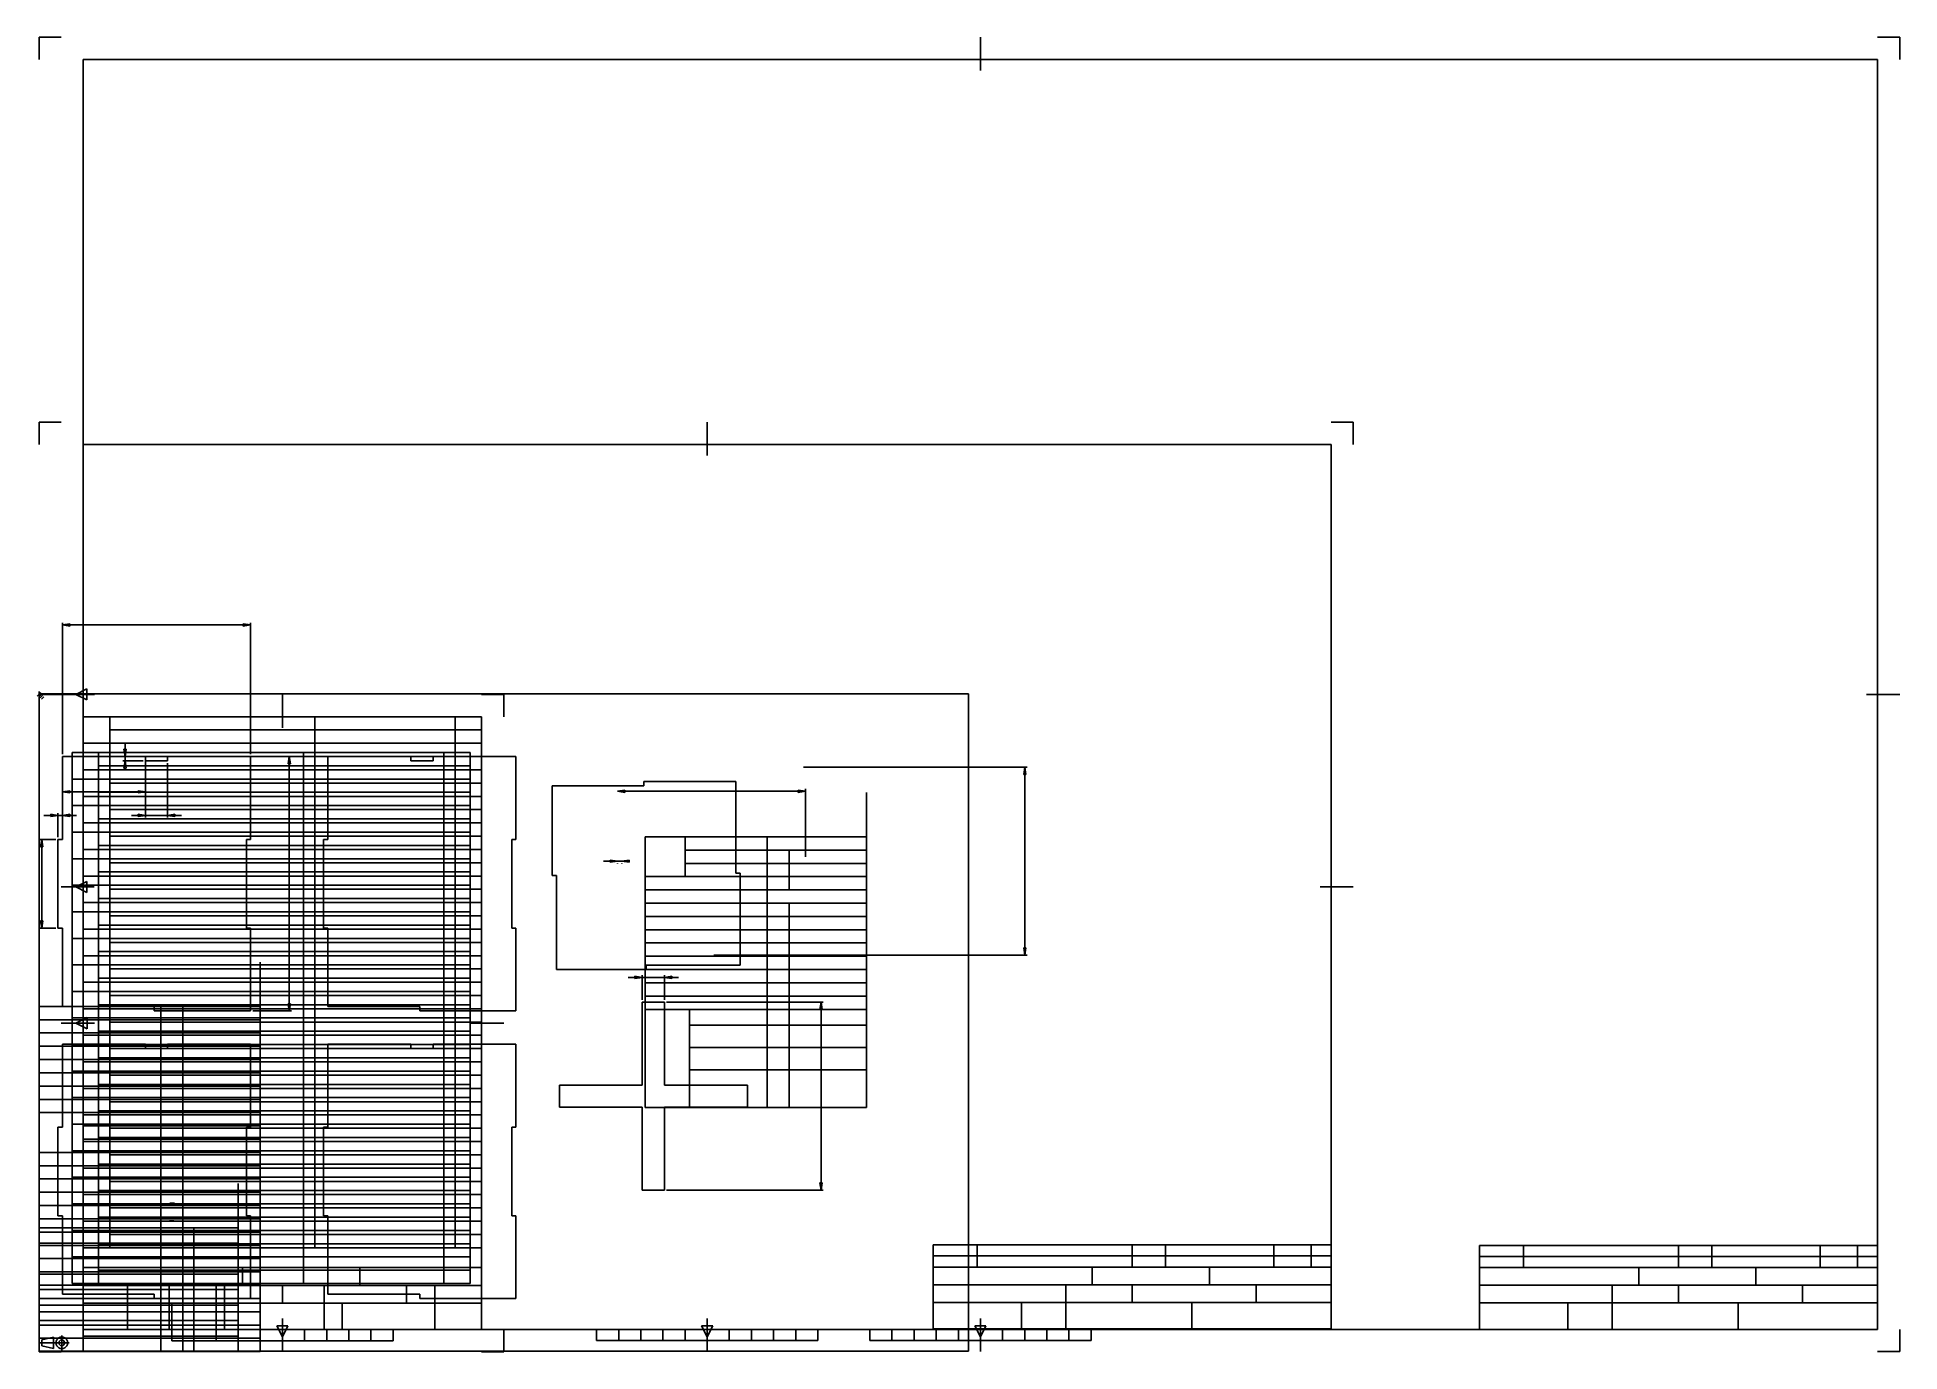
# Model space of a CAD drawing. Extents: x -1 to 841, y 0 to 594.
import ezdxf

# ---------------------------------------------------------------- set-up
doc = ezdxf.new("R2010")
doc.units = 0

msp = doc.modelspace()

# ---------------------------------------------------------------- linework, layer by layer
at = {"layer": '1_-_SILNA'}
for p, q in [((10.5835, 268.927), (48.0835, 268.927)), ((10.5835, 268.927), (10.5835, 231.427)), ((48.0835, 268.927), (48.0835, 266.927)), ((48.0835, 266.927), (58.0834, 266.927)), ((58.0834, 268.927), (58.0834, 266.927)), ((58.0834, 268.927), (95.5835, 268.927)), ((95.5835, 268.927), (95.5835, 231.427)), ((130.583, 268.927), (168.083, 268.927)), ((130.583, 268.927), (130.583, 231.427)), ((168.083, 268.927), (168.083, 266.927)), ((168.083, 266.927), (178.083, 266.927)), ((178.083, 268.927), (215.583, 268.927)), ((178.083, 268.927), (178.083, 266.927)), ((215.583, 268.927), (215.583, 231.427)), ((231.888, 255.643), (231.888, 215.143)), ((273.388, 255.643), (231.888, 255.643)), ((273.388, 257.643), (314.888, 257.643)), ((273.388, 257.643), (273.388, 255.643)), ((314.888, 216.143), (314.888, 257.643)), ((10.5835, 231.427), (8.5835, 231.427)), ((8.5835, 231.427), (8.5835, 191.427)), ((95.5835, 231.427), (93.7306, 231.427)), ((93.7306, 231.427), (93.7306, 191.427)), ((130.583, 231.427), (128.583, 231.427)), ((128.583, 231.427), (128.583, 191.427)), ((213.73, 231.427), (213.73, 191.427)), ((215.583, 231.427), (213.73, 231.427)), ((231.888, 215.143), (233.888, 215.143)), ((233.888, 215.143), (233.888, 172.643)), ((316.888, 216.143), (314.888, 216.143)), ((316.888, 216.143), (316.888, 174.643)), ((10.5835, 191.427), (8.5835, 191.427)), ((10.5835, 191.427), (10.5835, 155.927)), ((95.5835, 191.427), (93.7306, 191.427)), ((95.5835, 191.427), (95.5835, 153.927)), ((130.583, 191.427), (128.583, 191.427)), ((130.583, 191.427), (130.583, 155.927)), ((215.583, 191.427), (213.73, 191.427)), ((215.583, 191.427), (215.583, 153.927)), ((233.888, 172.643), (274.388, 172.643)), ((274.388, 172.643), (274.388, 174.643)), ((274.388, 174.643), (316.888, 174.643)), ((10.5835, 155.927), (52.0834, 155.927)), ((52.0834, 155.927), (52.0834, 153.927)), ((52.0834, 153.927), (95.5835, 153.927)), ((130.583, 155.927), (172.083, 155.927)), ((172.083, 155.927), (172.083, 153.927)), ((172.083, 153.927), (215.583, 153.927)), ((272.679, 157.942), (282.68, 157.942)), ((272.679, 157.942), (272.679, 120.442)), ((282.68, 157.942), (282.68, 120.442)), ((10.5835, 138.927), (48.0835, 138.927)), ((10.5835, 138.927), (10.5835, 101.427)), ((48.0835, 138.927), (48.0835, 136.927)), ((48.0835, 136.927), (58.0834, 136.927)), ((58.0834, 138.927), (95.5835, 138.927)), ((58.0834, 138.927), (58.0834, 136.927)), ((95.5835, 138.927), (95.5835, 101.427)), ((130.583, 138.927), (168.083, 138.927)), ((130.583, 138.927), (130.583, 101.427)), ((168.083, 138.927), (168.083, 136.927)), ((168.083, 136.927), (178.083, 136.927)), ((178.083, 138.927), (215.583, 138.927)), ((178.083, 138.927), (178.083, 136.927)), ((215.583, 138.927), (215.583, 101.427)), ((235.181, 120.442), (272.679, 120.442)), ((235.181, 120.442), (235.181, 110.442)), ((282.68, 120.442), (320.18, 120.442)), ((320.18, 120.442), (320.18, 110.442)), ((235.181, 110.442), (272.679, 110.442)), ((272.679, 110.442), (272.679, 72.9421)), ((282.68, 110.442), (282.68, 72.9421)), ((282.68, 110.442), (320.18, 110.442)), ((10.5835, 101.427), (8.5835, 101.427)), ((8.5835, 101.427), (8.5835, 61.4272)), ((93.7306, 101.427), (93.7306, 61.4272)), ((95.5835, 101.427), (93.7306, 101.427)), ((130.583, 101.427), (128.583, 101.427)), ((128.583, 101.427), (128.583, 61.4272)), ((213.73, 101.427), (213.73, 61.4272)), ((215.583, 101.427), (213.73, 101.427)), ((272.679, 72.9421), (282.68, 72.9421)), ((10.5835, 61.4272), (8.5835, 61.4272)), ((10.5835, 61.4272), (10.5835, 25.9268)), ((95.5835, 61.4272), (93.7306, 61.4272)), ((95.5835, 61.4272), (95.5835, 23.9265)), ((130.583, 61.4272), (128.583, 61.4272)), ((130.583, 61.4272), (130.583, 25.9268)), ((215.583, 61.4272), (213.73, 61.4272)), ((215.583, 61.4272), (215.583, 23.9265)), ((10.5835, 25.9268), (52.0834, 25.9268)), ((52.0834, 25.9268), (52.0834, 23.9265)), ((130.583, 25.9268), (172.083, 25.9268)), ((172.083, 25.9268), (172.083, 23.9265)), ((52.0834, 23.9265), (95.5835, 23.9265)), ((172.083, 23.9265), (215.583, 23.9265))]:
    msp.add_line(p, q, dxfattribs=at)
at = {"layer": 'Layer 1'}
for p, q in [((10.0204, 593.997), (0.020378, 593.997)), ((0.020378, 593.997), (0.020378, 583.998)), ((425.521, 593.997), (425.521, 578.998)), ((831.018, 593.997), (841.019, 593.997)), ((841.019, 593.997), (841.019, 583.998)), ((831.018, 583.998), (20.0204, 583.998)), ((20.0204, 583.998), (20.0204, 9.99888)), ((831.018, 9.99888), (831.018, 583.998)), ((9.99999, 420), (0, 420)), ((0, 420), (0, 410)), ((302, 420), (302, 405)), ((583.998, 420), (593.999, 420)), ((593.999, 420), (593.999, 410)), ((583.998, 410), (20, 410)), ((20, 410), (20, 10.0015)), ((583.998, 10.0015), (583.998, 410)), ((10.5835, 269.927), (10.5835, 329.376)), ((13.8855, 328.884), (10.5835, 328.376)), ((10.5835, 328.376), (13.8855, 327.868)), ((10.5835, 328.376), (95.5835, 328.376)), ((13.8855, 327.868), (13.8855, 328.884)), ((95.5835, 328.376), (92.2815, 328.884)), ((92.2815, 328.884), (92.2815, 327.868)), ((92.2815, 327.868), (95.5835, 328.376)), ((95.5835, 269.927), (95.5835, 329.376)), ((0.793749, 297.794), (-0.793749, 296.206)), ((0, 298.323), (0, 295.677)), ((1.05833, 297), (0, 295.94167)), ((10.0298, 296.928), (0.029846, 296.928)), ((0.029846, 296.928), (0.029846, 286.928)), ((10.0298, 296.928), (0.029846, 296.928)), ((0.029846, 296.928), (0.029846, 286.928)), ((0.078843, 0.214603), (0.078843, 297.215)), ((0.078843, 297.215), (420.078, 297.215)), ((1.5875, 296.471), (0.52917, 295.41267)), ((2.11666, 295.942), (1.05833, 294.88367)), ((10.0204, 296.998), (25.0203, 296.998)), ((16.687, 296.998), (21.687, 299.498)), ((21.687, 294.498), (16.687, 296.998)), ((21.687, 299.498), (21.687, 294.498)), ((110.03, 296.928), (110.03, 281.928)), ((110.03, 296.928), (110.03, 281.928)), ((200.03, 296.928), (210.03, 296.928)), ((200.03, 296.928), (210.03, 296.928)), ((210.03, 296.928), (210.03, 286.928)), ((210.03, 296.928), (210.03, 286.928)), ((420.078, 0.214603), (420.078, 297.215)), ((841.019, 296.998), (826.02, 296.998)), ((20.0298, 286.928), (200.03, 286.928)), ((20.0298, 286.928), (20.0298, 106.928)), ((200.03, 286.928), (20.0298, 286.928)), ((20.0298, 286.928), (20.0298, 9.92744)), ((200.03, 286.928), (20.0298, 286.928)), ((20.0298, 286.928), (20.0298, 9.92744)), ((32.0299, 286.928), (32.0299, 46.9283)), ((124.628, 286.928), (124.628, 46.9283)), ((188.03, 286.928), (188.03, 46.9283)), ((200.03, 286.928), (200.03, 106.928)), ((200.03, 9.92744), (200.03, 286.928)), ((200.03, 9.92744), (200.03, 286.928)), ((32.0299, 280.928), (200.03, 280.928)), ((14.9131, 270.762), (194.913, 270.762)), ((14.9131, 270.762), (14.9131, 30.7634)), ((20.0298, 274.928), (200.03, 274.928)), ((26.9131, 270.762), (26.9131, 30.7634)), ((39.3969, 272.229), (38.3809, 272.229)), ((38.3809, 272.229), (38.8889, 268.927)), ((38.8889, 268.927), (38.8889, 275.277)), ((38.8889, 268.927), (39.3969, 272.229)), ((119.512, 270.762), (119.512, 30.7634)), ((182.913, 270.762), (182.913, 30.7634)), ((194.913, 270.762), (194.913, 30.7634)), ((10.5835, 267.927), (10.5835, 251.992)), ((20.0298, 262.928), (200.03, 262.928)), ((26.9131, 264.762), (194.913, 264.762)), ((32.0299, 268.928), (200.03, 268.928)), ((47.0833, 268.927), (37.8888, 268.927)), ((47.0833, 266.927), (37.8888, 266.927)), ((38.8889, 266.927), (38.3809, 263.625)), ((38.3809, 263.625), (39.3969, 263.625)), ((38.8889, 268.927), (38.8889, 266.927)), ((39.3969, 263.625), (38.8889, 266.927)), ((38.8889, 266.927), (38.8889, 264.947)), ((48.0835, 267.927), (48.0835, 251.992)), ((48.0835, 265.927), (48.0835, 241.327)), ((58.0834, 265.927), (58.0834, 241.327)), ((96.5834, 268.927), (114.11, 268.927)), ((113.11, 268.927), (112.602, 265.625)), ((112.602, 265.625), (113.618, 265.625)), ((113.618, 265.625), (113.11, 268.927)), ((113.11, 268.927), (113.11, 153.927)), ((345.495, 264.167), (446.582, 264.167)), ((445.582, 264.167), (445.074, 260.865)), ((446.09, 260.865), (445.582, 264.167)), ((445.582, 264.167), (445.582, 179.167)), ((13.8855, 253.5), (10.5835, 252.992)), ((10.5835, 252.992), (13.8855, 252.484)), ((10.5835, 252.992), (48.0835, 252.992)), ((13.8855, 252.484), (13.8855, 253.5)), ((14.9131, 258.762), (194.913, 258.762)), ((26.9131, 252.762), (194.913, 252.762)), ((32.0299, 256.928), (200.03, 256.928)), ((48.0835, 252.992), (44.7815, 253.5)), ((44.7815, 253.5), (44.7815, 252.484)), ((44.7815, 252.484), (48.0835, 252.992)), ((264.797, 253.763), (261.496, 253.255)), ((261.496, 253.255), (264.797, 252.747)), ((261.496, 253.255), (346.495, 253.255)), ((264.797, 252.747), (264.797, 253.763)), ((346.495, 253.255), (343.193, 253.763)), ((343.193, 253.763), (343.193, 252.747)), ((343.193, 252.747), (346.495, 253.255)), ((346.495, 223.667), (346.495, 254.256)), ((374.041, 232.658), (374.041, 252.658)), ((445.074, 260.865), (446.09, 260.865)), ((14.9131, 246.762), (194.913, 246.762)), ((20.0298, 250.928), (200.03, 250.928)), ((32.0299, 244.928), (200.03, 244.928)), ((8.5835, 242.327), (2.23351, 242.327)), ((8.5835, 242.327), (5.2815, 242.835)), ((5.2815, 242.835), (5.2815, 241.819)), ((5.2815, 241.819), (8.5835, 242.327)), ((8.5835, 232.427), (8.5835, 243.327)), ((10.5835, 242.327), (8.5835, 242.327)), ((10.5835, 232.427), (10.5835, 243.327)), ((13.8855, 242.835), (10.5835, 242.327)), ((10.5835, 242.327), (13.8855, 241.819)), ((10.5835, 242.327), (16.9335, 242.327)), ((13.8855, 241.819), (13.8855, 242.835)), ((20.0298, 238.928), (200.03, 238.928)), ((26.9131, 240.762), (194.913, 240.762)), ((48.0835, 242.327), (41.7335, 242.327)), ((48.0835, 242.327), (44.7815, 242.835)), ((44.7815, 242.835), (44.7815, 241.819)), ((44.7815, 241.819), (48.0835, 242.327)), ((48.0835, 242.327), (58.0834, 242.327)), ((61.3854, 242.835), (58.0834, 242.327)), ((58.0834, 242.327), (61.3854, 241.819)), ((58.0834, 242.327), (64.4334, 242.327)), ((61.3854, 241.819), (61.3854, 242.835)), ((7.5835, 231.427), (0.233349, 231.427)), ((1.23335, 231.427), (0.725349, 228.125)), ((0.725349, 228.125), (1.74135, 228.125)), ((1.74135, 228.125), (1.23335, 231.427)), ((1.23335, 231.427), (1.23335, 191.427)), ((14.9131, 234.762), (194.913, 234.762)), ((26.9131, 228.762), (194.913, 228.762)), ((32.0299, 232.928), (200.03, 232.928)), ((274.039, 232.658), (274.039, 214.658)), ((274.039, 232.658), (374.041, 232.658)), ((292.018, 232.658), (292.018, 214.658)), ((329.041, 214.658), (329.041, 232.658)), ((374.041, 214.658), (374.041, 232.658)), ((14.9131, 222.762), (194.913, 222.762)), ((20.0298, 226.928), (200.03, 226.928)), ((32.0299, 220.928), (200.03, 220.928)), ((261.496, 221.631), (255.146, 221.631)), ((261.496, 221.631), (258.194, 222.139)), ((258.194, 222.139), (258.194, 221.123)), ((258.194, 221.123), (261.496, 221.631)), ((261.496, 221.631), (263.496, 221.631)), ((261.496, 220.667), (261.496, 220.631)), ((266.798, 222.139), (263.496, 221.631)), ((263.496, 221.631), (266.798, 221.123)), ((263.496, 221.631), (266.745, 221.631)), ((263.496, 220.667), (263.496, 220.631)), ((266.798, 221.123), (266.798, 222.139)), ((292.018, 226.658), (374.041, 226.658)), ((292.018, 220.658), (374.041, 220.658)), ((339.039, 214.658), (339.039, 226.658)), ((14.9131, 210.762), (194.913, 210.762)), ((16.6666, 210), (21.6666, 212.5)), ((20.0298, 214.928), (200.03, 214.928)), ((21.6666, 212.5), (21.6666, 207.5)), ((26.9131, 216.762), (194.913, 216.762)), ((274.039, 214.658), (274.039, 208.658)), ((274.039, 214.658), (374.041, 214.658)), ((329.041, 214.658), (329.041, 208.658)), ((339.039, 214.658), (339.039, 208.658)), ((374.041, 214.658), (374.041, 208.658)), ((9.99999, 210), (25, 210)), ((21.6666, 207.5), (16.6666, 210)), ((20.0298, 202.928), (200.03, 202.928)), ((26.9131, 204.762), (194.913, 204.762)), ((32.0299, 208.928), (200.03, 208.928)), ((274.039, 208.658), (274.039, 202.658)), ((274.039, 208.658), (374.041, 208.658)), ((274.039, 202.658), (374.041, 202.658)), ((274.039, 202.658), (274.039, 196.658)), ((329.041, 208.658), (329.041, 202.658)), ((329.041, 184.658), (329.041, 202.658)), ((339.039, 184.658), (339.039, 202.658)), ((374.041, 208.658), (374.041, 202.658)), ((374.041, 184.658), (374.041, 202.658)), ((593.999, 210), (579, 210)), ((1.74135, 194.729), (0.725349, 194.729)), ((0.725349, 194.729), (1.23335, 191.427)), ((1.23335, 191.427), (1.74135, 194.729)), ((14.9131, 198.762), (194.913, 198.762)), ((32.0299, 196.928), (200.03, 196.928)), ((274.039, 196.658), (374.041, 196.658)), ((274.039, 196.658), (274.039, 184.658)), ((7.5835, 191.427), (0.233349, 191.427)), ((14.9131, 186.762), (194.913, 186.762)), ((20.0298, 190.928), (200.03, 190.928)), ((26.9131, 192.762), (194.913, 192.762)), ((274.039, 190.658), (374.041, 190.658)), ((20.0298, 178.928), (200.03, 178.928)), ((26.9131, 180.762), (194.913, 180.762)), ((32.0299, 184.928), (200.03, 184.928)), ((274.039, 184.658), (374.041, 184.658)), ((274.039, 184.658), (274.039, 110.248)), ((274.039, 178.658), (374.041, 178.658)), ((304.995, 179.167), (446.582, 179.167)), ((329.041, 184.658), (329.041, 178.658)), ((329.041, 178.658), (329.041, 136.658)), ((339.039, 184.658), (339.039, 178.658)), ((339.039, 178.658), (339.039, 136.658)), ((374.041, 184.658), (374.041, 178.658)), ((374.041, 178.658), (374.041, 136.658)), ((446.09, 182.469), (445.074, 182.469)), ((445.074, 182.469), (445.582, 179.167)), ((445.582, 179.167), (446.09, 182.469)), ((14.9131, 174.762), (194.913, 174.762)), ((26.9131, 168.762), (194.913, 168.762)), ((32.0299, 172.928), (200.03, 172.928)), ((99.9999, 156), (99.9999, 176)), ((272.679, 169.134), (266.329, 169.134)), ((272.679, 169.134), (269.377, 169.642)), ((269.377, 169.642), (269.377, 168.626)), ((269.377, 168.626), (272.679, 169.134)), ((272.679, 158.942), (272.679, 170.134)), ((272.679, 169.134), (282.68, 169.134)), ((274.039, 172.658), (374.041, 172.658)), ((282.68, 158.942), (282.68, 170.134)), ((285.982, 169.642), (282.68, 169.134)), ((282.68, 169.134), (285.982, 168.626)), ((282.68, 169.134), (289.03, 169.134)), ((285.982, 168.626), (285.982, 169.642)), ((14.9131, 162.762), (194.913, 162.762)), ((20.0298, 166.928), (200.03, 166.928)), ((32.0299, 160.928), (200.03, 160.928)), ((274.039, 166.658), (374.041, 166.658)), ((274.039, 160.658), (374.041, 160.658)), ((0, 156), (0, 138)), ((0, 156), (99.9999, 156)), ((20.0298, 154.928), (200.03, 154.928)), ((26.9131, 156.762), (194.913, 156.762)), ((54.9999, 138), (54.9999, 156)), ((64.9998, 138), (64.9998, 156)), ((96.5834, 153.927), (114.11, 153.927)), ((99.9999, 138), (99.9999, 156)), ((113.618, 157.229), (112.602, 157.229)), ((112.602, 157.229), (113.11, 153.927)), ((113.11, 153.927), (113.618, 157.229)), ((274.039, 154.658), (374.041, 154.658)), ((283.681, 157.942), (354.491, 157.942)), ((294.039, 110.248), (294.039, 154.658)), ((353.491, 157.942), (352.983, 154.64)), ((352.983, 154.64), (353.999, 154.64)), ((353.999, 154.64), (353.491, 157.942)), ((353.491, 157.942), (353.491, 72.9421)), ((0, 150), (99.9999, 150)), ((0, 144), (99.9999, 144)), ((10.0298, 148.428), (25.0298, 148.428)), ((10.0298, 148.428), (25.0298, 148.428)), ((14.9131, 150.762), (194.913, 150.762)), ((16.6965, 148.428), (21.6965, 150.928)), ((16.6965, 148.428), (21.6965, 150.928)), ((21.6965, 145.928), (16.6965, 148.428)), ((21.6965, 145.928), (16.6965, 148.428)), ((21.6965, 150.928), (21.6965, 145.928)), ((21.6965, 150.928), (21.6965, 145.928)), ((26.9131, 144.762), (194.913, 144.762)), ((32.0299, 148.928), (200.03, 148.928)), ((210.03, 148.428), (195.03, 148.428)), ((210.03, 148.428), (195.03, 148.428)), ((294.039, 147.464), (374.041, 147.464)), ((0, 138), (0, 132)), ((0, 138), (99.9999, 138)), ((14.9131, 138.762), (194.913, 138.762)), ((20.0298, 142.928), (200.03, 142.928)), ((32.0299, 136.928), (200.03, 136.928)), ((54.9999, 138), (54.9999, 132)), ((64.9998, 138), (64.9998, 132)), ((99.9999, 138), (99.9999, 132)), ((294.039, 137.401), (374.041, 137.401)), ((294.039, 136.658), (294.039, 130.658)), ((329.041, 136.658), (329.041, 130.658)), ((339.039, 136.658), (339.039, 130.658)), ((374.041, 136.658), (374.041, 130.658)), ((0, 132), (0, 126)), ((0, 132), (99.9999, 132)), ((14.9131, 126.762), (194.913, 126.762)), ((20.0298, 130.928), (200.03, 130.928)), ((26.9131, 132.762), (194.913, 132.762)), ((54.9999, 132), (54.9999, 126)), ((64.9998, 132), (64.9998, 126)), ((99.9999, 132), (99.9999, 126)), ((294.039, 127.337), (374.041, 127.337)), ((329.041, 130.658), (329.041, 110.248)), ((339.039, 130.658), (339.039, 110.248)), ((374.041, 130.658), (374.041, 110.248)), ((0, 126), (99.9999, 126)), ((0, 126), (0, 120)), ((0, 120), (99.9999, 120)), ((0, 120), (0, 108)), ((20.0298, 118.928), (200.03, 118.928)), ((26.9131, 120.762), (194.913, 120.762)), ((32.0299, 124.928), (200.03, 124.928)), ((54.9999, 108), (54.9999, 126)), ((64.9998, 108), (64.9998, 126)), ((99.9999, 108), (99.9999, 126)), ((0, 114), (99.9999, 114)), ((14.9131, 114.762), (194.913, 114.762)), ((32.0299, 112.928), (200.03, 112.928)), ((99.9999, 90.0003), (99.9999, 110)), ((274.039, 110.248), (374.041, 110.248)), ((0, 108), (99.9999, 108)), ((0, 108), (0, 72.0002)), ((14.9131, 102.762), (194.913, 102.762)), ((20, 102), (20, 108)), ((20, 60.0003), (20, 108)), ((20, 102), (99.9999, 102)), ((20.0298, 106.928), (200.03, 106.928)), ((26.9131, 108.762), (194.913, 108.762)), ((54.9999, 108), (54.9999, 102)), ((54.9999, 102), (54.9999, 60.0003)), ((64.9998, 108), (64.9998, 102)), ((64.9998, 102), (64.9998, 60.0003)), ((99.9999, 108), (99.9999, 102)), ((99.9999, 102), (99.9999, 60.0003)), ((20, 96.0003), (99.9999, 96.0003)), ((20.0298, 94.9282), (200.03, 94.9282)), ((26.9131, 96.7625), (194.913, 96.7625)), ((32.0299, 100.928), (200.03, 100.928)), ((0, 90.0003), (99.9999, 90.0003)), ((0, 90.0003), (0, 72.0002)), ((14.9131, 90.7623), (194.913, 90.7623)), ((20, 90.0003), (99.9999, 90.0003)), ((26.9131, 84.7624), (194.913, 84.7624)), ((32.0299, 88.9282), (200.03, 88.9282)), ((54.9999, 72.0002), (54.9999, 90.0003)), ((64.9998, 72.0002), (64.9998, 90.0003)), ((99.9999, 72.0002), (99.9999, 90.0003)), ((0, 84.0004), (99.9999, 84.0004)), ((0, 78.0002), (99.9999, 78.0002)), ((14.9131, 78.7624), (194.913, 78.7624)), ((20, 84.0004), (99.9999, 84.0004)), ((20, 78.0002), (99.9999, 78.0002)), ((20.0298, 82.9283), (200.03, 82.9283)), ((20.0298, 9.92744), (20.0298, 81.9282)), ((20.0298, 9.92744), (20.0298, 81.9282)), ((32.0299, 76.9281), (200.03, 76.9281)), ((89.9998, 56.0003), (89.9998, 76.0002)), ((200.03, 81.9282), (200.03, 9.92744)), ((200.03, 81.9282), (200.03, 9.92744)), ((353.999, 76.2441), (352.983, 76.2441)), ((352.983, 76.2441), (353.491, 72.9421)), ((353.491, 72.9421), (353.999, 76.2441)), ((584.078, 82.215), (584.078, 10.2158)), ((0, 72.0002), (99.9999, 72.0002)), ((0, 72.0002), (0, 42.0002)), ((0, 72.0002), (99.9999, 72.0002)), ((0, 72.0002), (0, 66.0003)), ((20.0298, 70.9281), (200.03, 70.9281)), ((26.9131, 72.7625), (194.913, 72.7625)), ((54.9999, 72.0002), (54.9999, 66.0003)), ((64.9998, 72.0002), (64.9998, 66.0003)), ((99.9999, 72.0002), (99.9999, 66.0003)), ((283.681, 72.9421), (354.491, 72.9421)), ((0, 66.0003), (99.9999, 66.0003)), ((0, 66.0003), (0, 60.0003)), ((0, 60.0003), (0, 54.0004)), ((0, 60.0003), (99.9999, 60.0003)), ((14.9131, 66.7625), (194.913, 66.7625)), ((20, 60.0003), (99.9999, 60.0003)), ((20, 60.0003), (20, 54.0004)), ((20.0298, 58.9282), (200.03, 58.9282)), ((26.9131, 60.7626), (194.913, 60.7626)), ((32.0299, 64.9282), (200.03, 64.9282)), ((54.9999, 66.0003), (54.9999, 60.0003)), ((54.9999, 60.0003), (54.9999, 54.0004)), ((54.9999, 42.0002), (54.9999, 60.0003)), ((58.9094, 59.088), (60.9599, 59.088)), ((59.1737, 67.0694), (61.2242, 67.0694)), ((64.9998, 66.0003), (64.9998, 60.0003)), ((64.9998, 60.0003), (64.9998, 54.0004)), ((64.9998, 42.0002), (64.9998, 60.0003)), ((99.9999, 66.0003), (99.9999, 60.0003)), ((99.9999, 60.0003), (99.9999, 54.0004)), ((99.9999, 42.0002), (99.9999, 60.0003)), ((0, 56.0003), (0, 0.000291)), ((89.9998, 56.0003), (0, 56.0003)), ((0, 54.0004), (0, 42.0002)), ((0, 54.0004), (99.9999, 54.0004)), ((14.9131, 54.7626), (194.913, 54.7626)), ((20, 30.0014), (20, 54.0004)), ((20, 54.0004), (99.9999, 54.0004)), ((32.0299, 52.9283), (200.03, 52.9283)), ((54.9999, 54.0004), (54.9999, 17.9999)), ((64.9998, 54.0004), (64.9998, 17.9999)), ((69.9999, 56.0003), (69.9999, 0.000291)), ((89.9998, 0.000291), (89.9998, 56.0003)), ((99.9999, 54.0004), (99.9999, 17.9999)), ((0, 49.0003), (89.9998, 49.0003)), ((0, 48.0004), (99.9999, 48.0004)), ((14.9131, 42.7625), (194.913, 42.7625)), ((20.0298, 47.9282), (20.0298, 9.92744)), ((20.0298, 46.9283), (200.03, 46.9283)), ((26.9131, 48.7624), (194.913, 48.7624)), ((200.03, 47.9282), (200.03, 9.92744)), ((404.079, 48.215), (584.078, 48.215)), ((404.079, 48.215), (404.079, 10.2158)), ((404.079, 43.2152), (584.011, 43.2152)), ((424.079, 48.215), (424.079, 38.2151)), ((494.077, 48.215), (494.077, 38.2151)), ((509.079, 48.215), (509.079, 38.2151)), ((558.077, 48.215), (558.077, 38.2151)), ((574.928, 48.215), (574.928, 38.2151)), ((584.078, 48.215), (584.078, 10.2158)), ((651.02, 47.9988), (831.018, 47.9988)), ((651.02, 47.9988), (651.02, 9.99888)), ((651.02, 42.9987), (830.955, 42.9987)), ((671.02, 47.9988), (671.02, 37.9989)), ((741.02, 47.9988), (741.02, 37.9989)), ((756.019, 47.9988), (756.019, 37.9989)), ((805.02, 47.9988), (805.02, 37.9989)), ((821.869, 47.9988), (821.869, 37.9989)), ((831.018, 47.9988), (831.018, 9.99888)), ((0, 42.0002), (0, 17.9999)), ((0, 42.0002), (99.9999, 42.0002)), ((0, 42.0002), (0, 36.0002)), ((0, 42.0002), (99.9999, 42.0002)), ((0, 42.0002), (89.9998, 42.0002)), ((0, 36.0002), (0, 24.0006)), ((0, 36.0002), (99.9999, 36.0002)), ((0, 35.0004), (89.9998, 35.0004)), ((20, 36.0002), (99.9999, 36.0002)), ((20.0298, 37.9283), (200.03, 37.9283)), ((26.9131, 36.7625), (194.913, 36.7625)), ((54.9999, 42.0002), (54.9999, 36.0002)), ((54.9999, 36.0002), (54.9999, 24.0006)), ((64.9998, 42.0002), (64.9998, 36.0002)), ((64.9998, 36.0002), (64.9998, 24.0006)), ((92.0296, 37.9283), (92.0296, 29.9273)), ((99.9999, 42.0002), (99.9999, 36.0002)), ((99.9999, 36.0002), (99.9999, 24.0006)), ((145.03, 37.9283), (145.03, 29.9273)), ((404.079, 38.2151), (584.078, 38.2151)), ((476.077, 38.2151), (476.077, 30.2157)), ((529.079, 38.2151), (529.079, 30.2157)), ((651.02, 37.9989), (831.018, 37.9989)), ((723.021, 37.9989), (723.021, 29.9987)), ((776.019, 37.9989), (776.019, 29.9987)), ((0, 30.0014), (99.9999, 30.0014)), ((0, 28.0011), (89.9998, 28.0011)), ((14.9131, 30.7634), (194.913, 30.7634)), ((20, 30.0014), (99.9999, 30.0014)), ((20, 30.0014), (20, 24.0006)), ((20.0298, 29.9273), (200.03, 29.9273)), ((20.0298, 29.9273), (200.03, 29.9273)), ((40.0298, 29.9273), (40.0298, 9.92744)), ((58.8591, 29.9273), (58.8591, 9.92744)), ((80.0297, 9.92744), (80.0297, 29.9273)), ((83.8591, 29.9273), (83.8591, 9.92744)), ((110.03, 29.9273), (109.997, 21.9289)), ((128.859, 29.9273), (128.859, 9.92744)), ((166.03, 29.9273), (166.03, 21.9289)), ((178.859, 29.9273), (178.859, 9.92744)), ((404.079, 30.2157), (584.078, 30.2157)), ((464.079, 10.2158), (464.079, 30.2157)), ((494.077, 30.2157), (494.045, 22.2147)), ((550.079, 30.2157), (550.079, 22.2147)), ((651.02, 29.9987), (831.018, 29.9987)), ((711.019, 9.99888), (711.019, 29.9987)), ((741.02, 29.9987), (740.986, 21.9977)), ((797.019, 29.9987), (797.019, 21.9977)), ((0, 24.0006), (99.9999, 24.0006)), ((0, 24.0006), (99.9999, 24.0006)), ((0, 24.0006), (0, 17.9999)), ((0, 21.0002), (89.9998, 21.0002)), ((0, 17.9999), (99.9999, 17.9999)), ((0, 17.9999), (0, 6.00103)), ((0, 17.9999), (99.9999, 17.9999)), ((0, 17.9999), (0, 0.000291)), ((20, 6.00103), (20, 17.9999)), ((20.0298, 21.9289), (199.964, 21.9289)), ((54.9999, 24.0006), (54.9999, 17.9999)), ((54.9999, 17.9999), (54.9999, 6.00103)), ((54.9999, 17.9999), (54.9999, 0.000291)), ((60.0296, 21.9289), (60.0296, 9.92744)), ((64.9998, 24.0006), (64.9998, 17.9999)), ((64.9998, 17.9999), (64.9998, 6.00103)), ((64.9998, 17.9999), (64.9998, 0.000291)), ((99.9999, 24.0006), (99.9999, 17.9999)), ((99.9999, 17.9999), (99.9999, 6.00103)), ((99.9999, 17.9999), (99.9999, 0.000291)), ((137.03, 21.9289), (137.03, 9.92744)), ((404.079, 22.2147), (584.011, 22.2147)), ((444.079, 22.2147), (444.079, 10.2158)), ((521.078, 22.2147), (521.078, 10.2158)), ((651.02, 21.9977), (830.955, 21.9977)), ((691.019, 21.9977), (691.019, 9.99888)), ((768.018, 21.9977), (768.018, 9.99888)), ((0, 13.9994), (89.9998, 13.9994)), ((0, 11.9991), (99.9999, 11.9991)), ((0, 0.000291), (0, 10.0015)), ((0.020378, -0.002355), (0.020378, 9.99888)), ((0.029846, -0.071147), (0.029846, 9.92744)), ((0.029846, -0.071147), (0.029846, 9.92744)), ((20, 0.000291), (20, 13.9994)), ((20, 11.9991), (99.9999, 11.9991)), ((20, 10.0015), (583.998, 10.0015)), ((20.0204, 9.99888), (831.018, 9.99888)), ((200.03, 9.92744), (20.0298, 9.92744)), ((20.0298, 9.92744), (200.03, 9.92744)), ((200.03, 9.92744), (20.0298, 9.92744)), ((160.03, 9.92744), (60.0296, 9.92744)), ((60.0296, 9.92744), (60.0296, 4.92947)), ((160.03, 9.92744), (60.0296, 9.92744)), ((70.0298, 4.92947), (70.0298, 9.92744)), ((80.0297, 4.92947), (80.0297, 9.92744)), ((90.0297, 4.92947), (90.0297, 9.92744)), ((100.03, 4.92947), (100.03, 9.92744)), ((107.53, 11.5943), (112.53, 11.5943)), ((110.03, 6.5937), (107.53, 11.5943)), ((110.03, -0.071147), (110.03, 14.9281)), ((112.53, 11.5943), (110.03, 6.5937)), ((110.03, 4.92947), (110.03, 9.92744)), ((120.03, 4.92947), (120.03, 9.92744)), ((130.03, 4.92947), (130.03, 9.92744)), ((140.03, 4.92947), (140.03, 9.92744)), ((150.03, 4.92947), (150.03, 9.92744)), ((160.03, 4.92947), (160.03, 9.92744)), ((160.03, 4.92947), (160.03, 9.92744)), ((210.03, -0.071147), (210.03, 9.92744)), ((210.03, -0.071147), (210.03, 9.92744)), ((252, 10.0015), (252, 5.00091)), ((262, 5.00091), (262, 10.0015)), ((271.999, 5.00091), (271.999, 10.0015)), ((282, 5.00091), (282, 10.0015)), ((291.999, 5.00091), (291.999, 10.0015)), ((302, 6.66778), (299.5, 11.6658)), ((299.5, 11.6658), (304.501, 11.6658)), ((302, 0.000291), (302, 14.9995)), ((304.501, 11.6658), (302, 6.66778)), ((302, 5.00091), (302, 10.0015)), ((311.999, 5.00091), (311.999, 10.0015)), ((322, 5.00091), (322, 10.0015)), ((331.999, 5.00091), (331.999, 10.0015)), ((342, 5.00091), (342, 10.0015)), ((351.999, 5.00091), (351.999, 10.0015)), ((375.52, 9.99888), (375.52, 4.99826)), ((385.519, 4.99826), (385.519, 9.99888)), ((395.52, 4.99826), (395.52, 9.99888)), ((583.998, 10.0015), (404, 10.0015)), ((584.078, 10.2158), (404.079, 10.2158)), ((404.079, 10.2158), (584.078, 10.2158)), ((405.521, 4.99826), (405.521, 9.99888)), ((415.52, 4.99826), (415.52, 9.99888)), ((425.521, 6.66514), (423.021, 11.6658)), ((423.021, 11.6658), (428.019, 11.6658)), ((425.521, -0.002355), (425.521, 14.9995)), ((428.019, 11.6658), (425.521, 6.66514)), ((435.519, 4.99826), (435.519, 9.99888)), ((544.078, 10.2158), (444.079, 10.2158)), ((445.521, 4.99826), (445.521, 9.99888)), ((455.519, 4.99826), (455.519, 9.99888)), ((465.521, 4.99826), (465.521, 9.99888)), ((475.519, 4.99826), (475.519, 9.99888)), ((651.02, 9.99888), (831.018, 9.99888)), ((841.019, -0.002355), (841.019, 9.99888)), ((0, 6.00103), (0, 0.000291)), ((0, 6.00103), (99.9999, 6.00103)), ((9.99999, 0.000291), (0, 0.000291)), ((0, 0.000291), (99.9999, 0.000291)), ((0, 0.000291), (99.9999, 0.000291)), ((0, 0.000291), (89.9998, 0.000291)), ((0.078843, 0.214603), (420.078, 0.214603)), ((13.597, 3.96374), (0.324249, 3.96374)), ((1.297, 5.27608), (6.547, 6.58841)), ((1.297, 2.65141), (1.297, 5.27608)), ((1.297, 2.65141), (6.547, 1.33908)), ((6.547, 1.33908), (6.547, 6.58841)), ((7.762861, 4.647779), (7.671995, 3.96287)), ((7.671995, 3.96287), (7.762862, 3.277961)), ((8.023678, 5.27537), (7.762861, 4.647779)), ((7.762862, 3.277961), (8.023681, 2.65037)), ((8.436779, 5.81504), (8.023678, 5.27537)), ((8.023681, 2.65037), (8.436782, 2.1107)), ((8.984495, 6.236187), (8.436779, 5.81504)), ((8.436782, 2.1107), (8.984497, 1.689553)), ((9.623076, 6.499949), (8.984495, 6.236187)), ((9.160337, 4.61912), (8.984495, 3.96287)), ((8.984495, 3.96287), (9.160339, 3.30662)), ((8.984497, 1.689553), (9.623079, 1.425791)), ((9.640745, 5.099528), (9.160337, 4.61912)), ((9.160339, 3.30662), (9.640747, 2.826212)), ((10.296995, 6.58787), (9.623076, 6.499949)), ((9.623079, 1.425791), (10.296997, 1.33787)), ((10.296995, 5.27537), (9.640745, 5.099528)), ((9.640747, 2.826212), (10.296997, 2.65037)), ((10.970914, 6.499949), (10.296995, 6.58787)), ((10.953245, 5.099528), (10.296995, 5.27537)), ((10.296997, 2.65037), (10.953247, 2.826212)), ((10.296997, 1.33787), (10.970916, 1.425791)), ((10.297, 3.96374), (10.297, 7.26309)), ((10.297, 3.96374), (10.297, 0.661748)), ((11.433654, 4.61912), (10.953245, 5.099528)), ((10.953247, 2.826212), (11.433656, 3.30662)), ((11.609495, 6.236187), (10.970914, 6.499949)), ((10.970916, 1.425791), (11.609497, 1.689553)), ((11.6095, 3.96287), (11.433654, 4.61912)), ((11.433656, 3.30662), (11.609497, 3.96287)), ((12.157211, 5.81504), (11.609495, 6.236187)), ((11.609497, 3.96287), (11.6095, 3.96287)), ((11.609497, 1.689553), (12.157213, 2.1107)), ((12.570312, 5.27537), (12.157211, 5.81504)), ((12.157213, 2.1107), (12.570314, 2.65037)), ((12.831131, 4.647779), (12.570312, 5.27537)), ((12.570314, 2.65037), (12.831132, 3.277961)), ((12.922, 3.96287), (12.831131, 4.647779)), ((12.831132, 3.277961), (12.921997, 3.96287)), ((12.921997, 3.96287), (12.922, 3.96287)), ((20, 7.00116), (89.9998, 7.00116)), ((20, 6.00103), (99.9999, 6.00103)), ((20, 6.00103), (20, 0.000291)), ((54.9999, 6.00103), (54.9999, 0.000291)), ((60.0296, 4.92947), (160.03, 4.92947)), ((64.9998, 6.00103), (64.9998, 0.000291)), ((99.9999, 6.00103), (99.9999, 0.000291)), ((252, 5.00091), (351.999, 5.00091)), ((375.52, 4.99826), (475.519, 4.99826)), ((10.0204, -0.002355), (0.020378, -0.002355)), ((10.0298, -0.071147), (0.029846, -0.071147)), ((10.0298, -0.071147), (0.029846, -0.071147)), ((200.03, -0.071147), (210.03, -0.071147)), ((200.03, -0.071147), (210.03, -0.071147)), ((831.018, -0.002355), (841.019, -0.002355))]:
    msp.add_line(p, q, dxfattribs=at)

doc.saveas('drawing.dxf')
